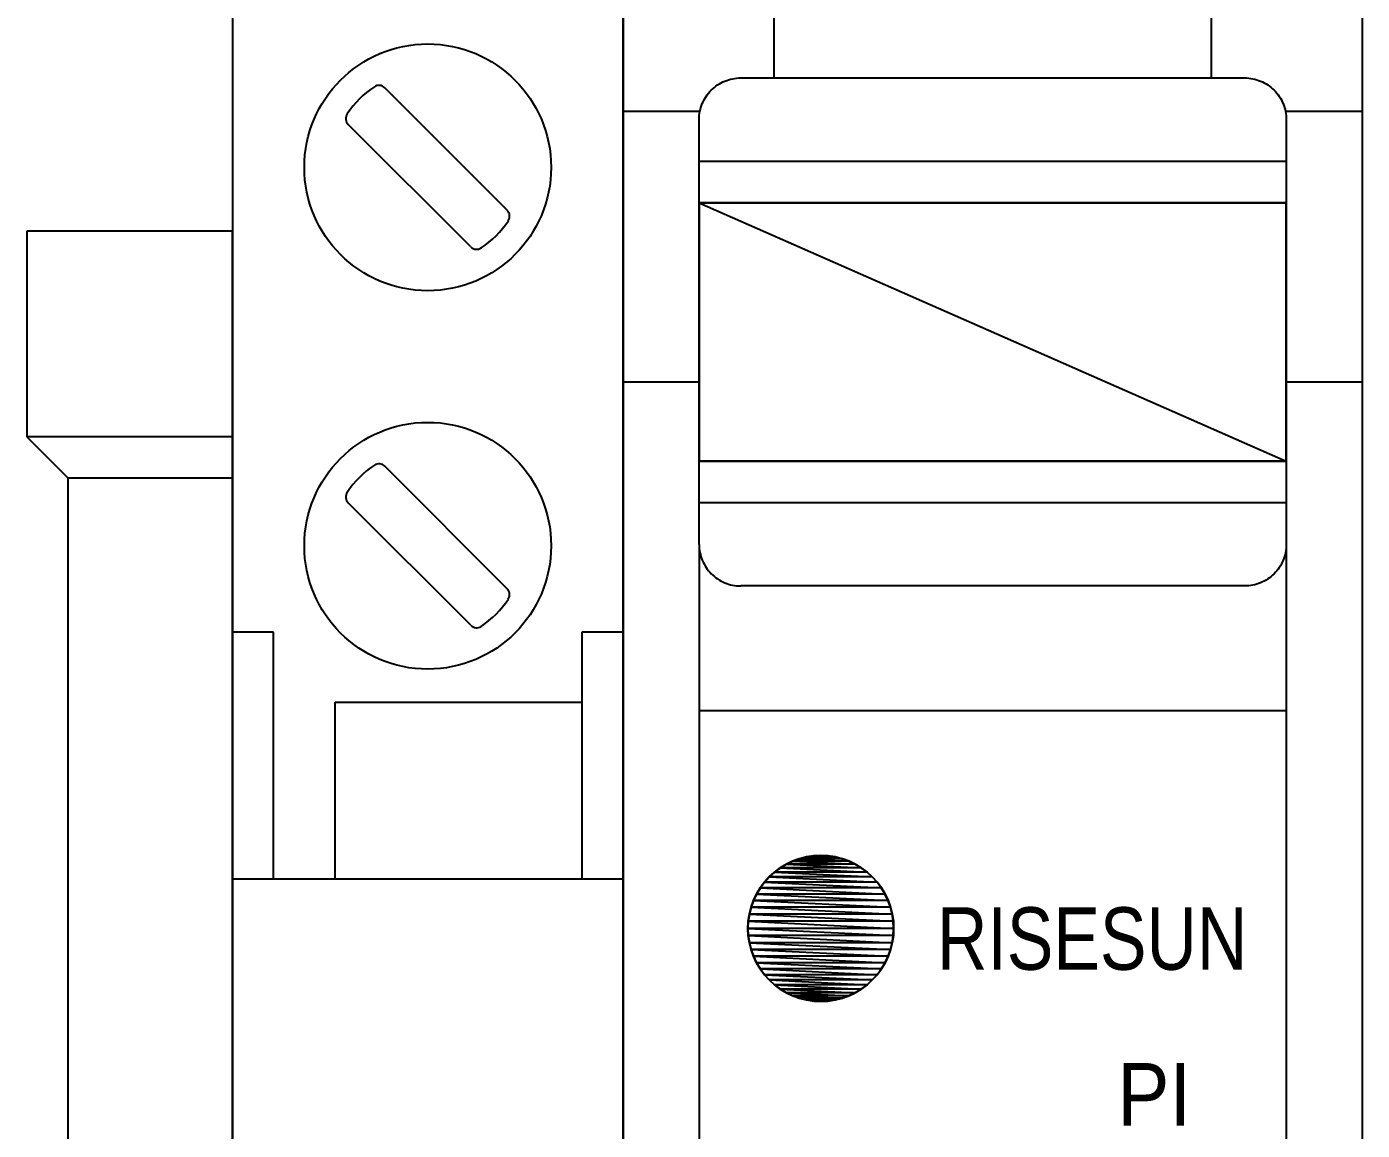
# Model space of a CAD drawing. Header units: millimetres. Extents: x 173893 to 258446, y -176540 to -123824.
# Drawn here: x 192768.52 to 192800.99, y -161968.64 to -161941.81 of the extents above; entities that cross this region are included whole.
import ezdxf

# ---------------------------------------------------------------- set-up
doc = ezdxf.new("R2010")
doc.units = ezdxf.units.MM
doc.header["$LTSCALE"] = 3
doc.linetypes.add('NEW_LINE159', pattern=[0.7, 0.5, -0.2])
doc.layers.add('1', color=3, linetype='Continuous')
doc.layers.add('DUT', color=7, linetype='Continuous')
doc.styles.add('Arial', font='arial.ttf')

msp = doc.modelspace()

# ---------------------------------------------------------------- linework, layer by layer
for p, q in [((192783.023, -162006.235), (192783.023, -161926.754)), ((192800.995, -161926.754), (192800.995, -162006.235)), ((192786.693, -161943.055), (192786.693, -161939.815)), ((192797.324, -161939.815), (192797.324, -161943.055)), ((192785.495, -161943.132), (192785.541, -161943.114)), ((192785.541, -161943.114), (192785.588, -161943.099)), ((192785.588, -161943.099), (192785.636, -161943.085)), ((192785.636, -161943.085), (192785.684, -161943.074)), ((192785.684, -161943.074), (192785.733, -161943.066)), ((192785.733, -161943.066), (192785.783, -161943.06)), ((192785.783, -161943.06), (192785.833, -161943.056)), ((192785.833, -161943.056), (192785.883, -161943.055)), ((192785.883, -161943.055), (192786.693, -161943.055)), ((192786.693, -161943.055), (192797.324, -161943.055)), ((192797.324, -161943.055), (192798.134, -161943.055)), ((192798.134, -161943.055), (192798.134, -161943.055)), ((192798.134, -161943.055), (192798.184, -161943.056)), ((192798.184, -161943.056), (192798.234, -161943.06)), ((192798.234, -161943.06), (192798.284, -161943.066)), ((192798.284, -161943.066), (192798.333, -161943.074)), ((192798.333, -161943.074), (192798.381, -161943.085)), ((192798.381, -161943.085), (192798.429, -161943.099)), ((192798.429, -161943.099), (192798.475, -161943.114)), ((192798.475, -161943.114), (192798.522, -161943.132)), ((192785.069, -161943.465), (192785.1, -161943.426)), ((192785.1, -161943.426), (192785.132, -161943.388)), ((192785.132, -161943.388), (192785.167, -161943.351)), ((192785.167, -161943.351), (192785.203, -161943.317)), ((192785.167, -161943.351), (192785.167, -161943.351)), ((192785.203, -161943.317), (192785.241, -161943.284)), ((192785.241, -161943.284), (192785.28, -161943.253)), ((192785.28, -161943.253), (192785.321, -161943.225)), ((192785.321, -161943.225), (192785.363, -161943.198)), ((192785.363, -161943.198), (192785.406, -161943.174)), ((192785.406, -161943.174), (192785.45, -161943.152)), ((192785.45, -161943.152), (192785.495, -161943.132)), ((192798.522, -161943.132), (192798.567, -161943.152)), ((192798.567, -161943.152), (192798.611, -161943.174)), ((192798.611, -161943.174), (192798.654, -161943.198)), ((192798.654, -161943.198), (192798.696, -161943.225)), ((192798.696, -161943.225), (192798.736, -161943.253)), ((192798.736, -161943.253), (192798.776, -161943.284)), ((192798.776, -161943.284), (192798.814, -161943.317)), ((192798.814, -161943.317), (192798.85, -161943.351)), ((192798.85, -161943.351), (192798.85, -161943.351)), ((192798.85, -161943.351), (192798.885, -161943.388)), ((192798.885, -161943.388), (192798.917, -161943.426)), ((192798.917, -161943.426), (192798.948, -161943.465)), ((192784.901, -161943.82), (192784.914, -161943.773)), ((192784.914, -161943.773), (192784.93, -161943.726)), ((192784.93, -161943.726), (192784.948, -161943.68)), ((192784.948, -161943.68), (192784.967, -161943.635)), ((192784.967, -161943.635), (192784.99, -161943.59)), ((192784.99, -161943.59), (192785.014, -161943.547)), ((192785.014, -161943.547), (192785.041, -161943.506)), ((192785.041, -161943.506), (192785.069, -161943.465)), ((192798.948, -161943.465), (192798.977, -161943.506)), ((192798.977, -161943.506), (192799.003, -161943.547)), ((192799.003, -161943.547), (192799.027, -161943.59)), ((192799.027, -161943.59), (192799.05, -161943.635)), ((192799.05, -161943.635), (192799.07, -161943.68)), ((192799.07, -161943.68), (192799.087, -161943.726)), ((192799.087, -161943.726), (192799.103, -161943.773)), ((192799.103, -161943.773), (192799.116, -161943.82)), ((192783.023, -161943.865), (192784.891, -161943.865)), ((192784.871, -161944.067), (192784.872, -161944.017)), ((192784.871, -161946.092), (192784.871, -161944.067)), ((192784.871, -161944.067), (192784.871, -161944.067)), ((192784.872, -161944.017), (192784.875, -161943.967)), ((192784.875, -161943.967), (192784.881, -161943.918)), ((192784.881, -161943.918), (192784.89, -161943.869)), ((192784.89, -161943.869), (192784.901, -161943.82)), ((192799.116, -161943.82), (192799.127, -161943.869)), ((192799.126, -161943.865), (192800.995, -161943.865)), ((192799.127, -161943.869), (192799.136, -161943.918)), ((192799.136, -161943.918), (192799.142, -161943.967)), ((192799.142, -161943.967), (192799.145, -161944.017)), ((192799.145, -161944.017), (192799.147, -161944.067)), ((192799.147, -161944.067), (192799.147, -161946.092)), ((192784.871, -161945.08), (192799.147, -161945.08)), ((192784.871, -161946.092), (192799.147, -161946.092)), ((192784.871, -161952.37), (192784.871, -161946.092)), ((192799.147, -161946.092), (192799.147, -161952.37)), ((192783.023, -161950.446), (192784.891, -161950.446)), ((192799.126, -161950.446), (192800.995, -161950.446)), ((192784.871, -161954.395), (192784.871, -161952.37)), ((192799.147, -161952.37), (192784.871, -161952.37)), ((192799.147, -161952.37), (192799.147, -161954.395)), ((192799.147, -161953.382), (192784.871, -161953.382)), ((192784.871, -161954.395), (192784.871, -161954.395)), ((192784.871, -161954.395), (192784.872, -161954.445)), ((192784.871, -161954.395), (192784.871, -161985.783)), ((192784.872, -161954.445), (192784.875, -161954.495)), ((192784.875, -161954.495), (192784.881, -161954.544)), ((192799.142, -161954.495), (192799.136, -161954.544)), ((192799.145, -161954.445), (192799.142, -161954.495)), ((192799.147, -161954.395), (192799.145, -161954.445)), ((192799.147, -161954.395), (192799.147, -161954.395)), ((192799.147, -161954.395), (192799.147, -161985.783)), ((192784.881, -161954.544), (192784.89, -161954.593)), ((192784.89, -161954.593), (192784.901, -161954.641)), ((192784.901, -161954.641), (192784.914, -161954.689)), ((192784.914, -161954.689), (192784.93, -161954.736)), ((192784.93, -161954.736), (192784.948, -161954.782)), ((192784.948, -161954.782), (192784.967, -161954.827)), ((192799.07, -161954.782), (192799.05, -161954.827)), ((192799.087, -161954.736), (192799.07, -161954.782)), ((192799.103, -161954.689), (192799.087, -161954.736)), ((192799.116, -161954.641), (192799.103, -161954.689)), ((192799.127, -161954.593), (192799.116, -161954.641)), ((192799.136, -161954.544), (192799.127, -161954.593)), ((192784.967, -161954.827), (192784.99, -161954.872)), ((192784.99, -161954.872), (192785.014, -161954.915)), ((192785.014, -161954.915), (192785.041, -161954.957)), ((192785.041, -161954.957), (192785.069, -161954.997)), ((192785.069, -161954.997), (192785.1, -161955.037)), ((192785.1, -161955.037), (192785.132, -161955.074)), ((192785.132, -161955.074), (192785.167, -161955.111)), ((192785.167, -161955.111), (192785.167, -161955.111)), ((192785.167, -161955.111), (192785.203, -161955.145)), ((192785.203, -161955.145), (192785.241, -161955.178)), ((192798.814, -161955.145), (192798.776, -161955.178)), ((192798.85, -161955.111), (192798.814, -161955.145)), ((192798.885, -161955.074), (192798.85, -161955.111)), ((192798.85, -161955.111), (192798.85, -161955.111)), ((192798.917, -161955.037), (192798.885, -161955.074)), ((192798.948, -161954.997), (192798.917, -161955.037)), ((192798.977, -161954.957), (192798.948, -161954.997)), ((192799.003, -161954.915), (192798.977, -161954.957)), ((192799.027, -161954.872), (192799.003, -161954.915)), ((192799.05, -161954.827), (192799.027, -161954.872)), ((192785.241, -161955.178), (192785.28, -161955.209)), ((192785.28, -161955.209), (192785.321, -161955.237)), ((192785.321, -161955.237), (192785.363, -161955.264)), ((192785.363, -161955.264), (192785.406, -161955.288)), ((192785.406, -161955.288), (192785.45, -161955.31)), ((192785.45, -161955.31), (192785.495, -161955.33)), ((192785.495, -161955.33), (192785.541, -161955.348)), ((192785.541, -161955.348), (192785.588, -161955.364)), ((192785.588, -161955.364), (192785.636, -161955.377)), ((192785.636, -161955.377), (192785.684, -161955.388)), ((192785.684, -161955.388), (192785.733, -161955.396)), ((192785.733, -161955.396), (192785.783, -161955.402)), ((192785.783, -161955.402), (192785.833, -161955.406)), ((192785.833, -161955.406), (192785.883, -161955.407)), ((192798.134, -161955.407), (192785.883, -161955.407)), ((192798.184, -161955.406), (192798.134, -161955.407)), ((192798.234, -161955.402), (192798.184, -161955.406)), ((192798.284, -161955.396), (192798.234, -161955.402)), ((192798.333, -161955.388), (192798.284, -161955.396)), ((192798.381, -161955.377), (192798.333, -161955.388)), ((192798.429, -161955.364), (192798.381, -161955.377)), ((192798.475, -161955.348), (192798.429, -161955.364)), ((192798.522, -161955.33), (192798.475, -161955.348)), ((192798.567, -161955.31), (192798.522, -161955.33)), ((192798.611, -161955.288), (192798.567, -161955.31)), ((192798.654, -161955.264), (192798.611, -161955.288)), ((192798.696, -161955.237), (192798.654, -161955.264)), ((192798.736, -161955.209), (192798.696, -161955.237)), ((192798.776, -161955.178), (192798.736, -161955.209)), ((192799.147, -161958.445), (192784.871, -161958.445))]:
    msp.add_line(p, q)
at = {"color": 144}
for p, q in [((192784.871, -161946.092), (192799.147, -161946.092)), ((192784.871, -161946.092), (192784.871, -161946.092)), ((192784.871, -161946.092), (192799.147, -161952.37)), ((192784.871, -161952.37), (192784.871, -161946.092)), ((192784.871, -161946.092), (192799.147, -161952.37)), ((192799.147, -161946.092), (192784.871, -161946.092)), ((192784.871, -161946.092), (192799.147, -161946.092)), ((192784.871, -161946.092), (192784.871, -161952.37)), ((192799.147, -161952.37), (192799.147, -161946.092)), ((192799.147, -161946.092), (192799.147, -161952.37)), ((192799.147, -161952.37), (192784.871, -161952.37)), ((192784.871, -161952.37), (192799.147, -161952.37)), ((192784.871, -161952.37), (192784.871, -161952.37)), ((192784.871, -161952.37), (192799.147, -161952.37))]:
    msp.add_line(p, q, dxfattribs=at)
at = {"color": 251, "linetype": 'NEW_LINE159'}
for p, q in [((192787.829, -161961.961), (192787.648, -161961.97)), ((192788.01, -161961.97), (192787.829, -161961.961)), ((192787.829, -161961.961), (192787.829, -161961.961)), ((192786.839, -161962.264), (192786.702, -161962.366)), ((192786.985, -161962.175), (192786.839, -161962.264)), ((192787.14, -161962.1), (192786.985, -161962.175)), ((192787.302, -161962.041), (192787.14, -161962.1)), ((192787.472, -161961.997), (192787.302, -161962.041)), ((192787.648, -161961.97), (192787.472, -161961.997)), ((192788.186, -161961.997), (192788.01, -161961.97)), ((192788.356, -161962.041), (192788.186, -161961.997)), ((192788.519, -161962.1), (192788.356, -161962.041)), ((192788.674, -161962.175), (192788.519, -161962.1)), ((192788.82, -161962.264), (192788.674, -161962.175)), ((192788.956, -161962.366), (192788.82, -161962.264)), ((192786.462, -161962.606), (192786.36, -161962.742)), ((192786.576, -161962.48), (192786.462, -161962.606)), ((192786.702, -161962.366), (192786.576, -161962.48)), ((192789.082, -161962.48), (192788.956, -161962.366)), ((192789.196, -161962.606), (192789.082, -161962.48)), ((192789.298, -161962.742), (192789.196, -161962.606)), ((192786.271, -161962.888), (192786.197, -161963.043)), ((192786.36, -161962.742), (192786.271, -161962.888)), ((192789.387, -161962.888), (192789.298, -161962.742)), ((192789.462, -161963.043), (192789.387, -161962.888)), ((192786.137, -161963.206), (192786.093, -161963.376)), ((192786.197, -161963.043), (192786.137, -161963.206)), ((192789.521, -161963.206), (192789.462, -161963.043)), ((192789.565, -161963.376), (192789.521, -161963.206)), ((192786.067, -161963.552), (192786.058, -161963.733)), ((192786.093, -161963.376), (192786.067, -161963.552)), ((192789.592, -161963.552), (192789.565, -161963.376)), ((192789.601, -161963.733), (192789.592, -161963.552)), ((192786.058, -161963.733), (192786.058, -161963.733)), ((192786.058, -161963.733), (192786.066, -161963.914)), ((192789.592, -161963.914), (192789.601, -161963.733)), ((192789.601, -161963.733), (192789.601, -161963.733)), ((192786.066, -161963.914), (192786.093, -161964.09)), ((192786.093, -161964.09), (192786.137, -161964.26)), ((192789.521, -161964.26), (192789.565, -161964.09)), ((192789.565, -161964.09), (192789.592, -161963.914)), ((192786.137, -161964.26), (192786.197, -161964.423)), ((192786.197, -161964.423), (192786.271, -161964.578)), ((192789.387, -161964.578), (192789.462, -161964.423)), ((192789.462, -161964.423), (192789.521, -161964.26)), ((192786.271, -161964.578), (192786.36, -161964.724)), ((192786.36, -161964.724), (192786.462, -161964.86)), ((192786.462, -161964.86), (192786.576, -161964.986)), ((192789.082, -161964.986), (192789.196, -161964.86)), ((192789.196, -161964.86), (192789.298, -161964.724)), ((192789.298, -161964.724), (192789.387, -161964.578)), ((192786.576, -161964.986), (192786.702, -161965.1)), ((192786.702, -161965.1), (192786.838, -161965.202)), ((192786.838, -161965.202), (192786.985, -161965.291)), ((192788.674, -161965.291), (192788.82, -161965.202)), ((192788.82, -161965.202), (192788.956, -161965.1)), ((192788.956, -161965.1), (192789.082, -161964.986)), ((192786.985, -161965.291), (192787.14, -161965.366)), ((192787.14, -161965.366), (192787.302, -161965.425)), ((192787.302, -161965.425), (192787.472, -161965.469)), ((192787.472, -161965.469), (192787.648, -161965.496)), ((192787.648, -161965.496), (192787.829, -161965.505)), ((192787.829, -161965.505), (192788.01, -161965.496)), ((192787.829, -161965.505), (192787.829, -161965.505)), ((192788.01, -161965.496), (192788.186, -161965.469)), ((192788.186, -161965.469), (192788.356, -161965.425)), ((192788.356, -161965.425), (192788.519, -161965.366)), ((192788.519, -161965.366), (192788.674, -161965.291))]:
    msp.add_line(p, q, dxfattribs=at)
at = {"color": 251}
for p, q in [((192787.656, -161961.97), (192787.829, -161961.961)), ((192787.829, -161961.961), (192787.656, -161961.97)), ((192787.829, -161961.961), (192788.003, -161961.97)), ((192788.003, -161961.97), (192787.829, -161961.961)), ((192786.705, -161962.364), (192786.845, -161962.26)), ((192786.845, -161962.26), (192786.705, -161962.364)), ((192786.845, -161962.26), (192786.994, -161962.171)), ((192786.994, -161962.171), (192786.845, -161962.26)), ((192788.814, -161962.26), (192786.845, -161962.26)), ((192786.845, -161962.26), (192788.953, -161962.364)), ((192786.845, -161962.26), (192788.953, -161962.364)), ((192788.814, -161962.26), (192786.845, -161962.26)), ((192786.994, -161962.171), (192787.151, -161962.096)), ((192787.151, -161962.096), (192786.994, -161962.171)), ((192788.665, -161962.171), (192786.994, -161962.171)), ((192786.994, -161962.171), (192788.814, -161962.26)), ((192786.994, -161962.171), (192788.814, -161962.26)), ((192788.665, -161962.171), (192786.994, -161962.171)), ((192787.151, -161962.096), (192787.315, -161962.038)), ((192787.315, -161962.038), (192787.151, -161962.096)), ((192788.507, -161962.096), (192787.151, -161962.096)), ((192787.151, -161962.096), (192788.665, -161962.171)), ((192787.151, -161962.096), (192788.665, -161962.171)), ((192788.507, -161962.096), (192787.151, -161962.096)), ((192787.315, -161962.038), (192787.484, -161961.995)), ((192787.484, -161961.995), (192787.315, -161962.038)), ((192788.344, -161962.038), (192787.315, -161962.038)), ((192787.315, -161962.038), (192788.507, -161962.096)), ((192787.315, -161962.038), (192788.507, -161962.096)), ((192788.344, -161962.038), (192787.315, -161962.038)), ((192787.484, -161961.995), (192787.656, -161961.97)), ((192787.656, -161961.97), (192787.484, -161961.995)), ((192788.175, -161961.995), (192787.484, -161961.995)), ((192787.484, -161961.995), (192788.344, -161962.038)), ((192787.484, -161961.995), (192788.344, -161962.038)), ((192788.175, -161961.995), (192787.484, -161961.995)), ((192788.003, -161961.97), (192787.656, -161961.97)), ((192787.656, -161961.97), (192788.175, -161961.995)), ((192787.656, -161961.97), (192788.175, -161961.995)), ((192788.003, -161961.97), (192787.656, -161961.97)), ((192788.175, -161961.995), (192788.003, -161961.97)), ((192788.003, -161961.97), (192788.175, -161961.995)), ((192788.344, -161962.038), (192788.175, -161961.995)), ((192788.175, -161961.995), (192788.344, -161962.038)), ((192788.507, -161962.096), (192788.344, -161962.038)), ((192788.344, -161962.038), (192788.507, -161962.096)), ((192788.665, -161962.171), (192788.507, -161962.096)), ((192788.507, -161962.096), (192788.665, -161962.171)), ((192788.814, -161962.26), (192788.665, -161962.171)), ((192788.665, -161962.171), (192788.814, -161962.26)), ((192788.953, -161962.364), (192788.814, -161962.26)), ((192788.814, -161962.26), (192788.953, -161962.364)), ((192786.356, -161962.749), (192786.46, -161962.609)), ((192786.46, -161962.609), (192786.356, -161962.749)), ((192786.46, -161962.609), (192786.576, -161962.48)), ((192786.576, -161962.48), (192786.46, -161962.609)), ((192789.199, -161962.609), (192786.46, -161962.609)), ((192786.46, -161962.609), (192789.303, -161962.749)), ((192786.46, -161962.609), (192789.303, -161962.749)), ((192789.199, -161962.609), (192786.46, -161962.609)), ((192786.576, -161962.48), (192786.705, -161962.364)), ((192786.705, -161962.364), (192786.576, -161962.48)), ((192789.082, -161962.48), (192786.576, -161962.48)), ((192786.576, -161962.48), (192789.199, -161962.609)), ((192786.576, -161962.48), (192789.199, -161962.609)), ((192789.082, -161962.48), (192786.576, -161962.48)), ((192788.953, -161962.364), (192786.705, -161962.364)), ((192786.705, -161962.364), (192789.082, -161962.48)), ((192786.705, -161962.364), (192789.082, -161962.48)), ((192788.953, -161962.364), (192786.705, -161962.364)), ((192789.082, -161962.48), (192788.953, -161962.364)), ((192788.953, -161962.364), (192789.082, -161962.48)), ((192789.199, -161962.609), (192789.082, -161962.48)), ((192789.082, -161962.48), (192789.199, -161962.609)), ((192789.303, -161962.749), (192789.199, -161962.609)), ((192789.199, -161962.609), (192789.303, -161962.749)), ((192786.192, -161963.055), (192786.267, -161962.898)), ((192786.267, -161962.898), (192786.192, -161963.055)), ((192786.267, -161962.898), (192786.356, -161962.749)), ((192786.356, -161962.749), (192786.267, -161962.898)), ((192789.392, -161962.898), (192786.267, -161962.898)), ((192786.267, -161962.898), (192789.466, -161963.055)), ((192786.267, -161962.898), (192789.466, -161963.055)), ((192789.392, -161962.898), (192786.267, -161962.898)), ((192789.303, -161962.749), (192786.356, -161962.749)), ((192786.356, -161962.749), (192789.392, -161962.898)), ((192786.356, -161962.749), (192789.392, -161962.898)), ((192789.303, -161962.749), (192786.356, -161962.749)), ((192789.392, -161962.898), (192789.303, -161962.749)), ((192789.303, -161962.749), (192789.392, -161962.898)), ((192789.466, -161963.055), (192789.392, -161962.898)), ((192789.392, -161962.898), (192789.466, -161963.055)), ((192786.092, -161963.388), (192786.134, -161963.219)), ((192786.134, -161963.219), (192786.092, -161963.388)), ((192786.134, -161963.219), (192786.192, -161963.055)), ((192786.192, -161963.055), (192786.134, -161963.219)), ((192789.525, -161963.219), (192786.134, -161963.219)), ((192786.134, -161963.219), (192789.567, -161963.388)), ((192786.134, -161963.219), (192789.567, -161963.388)), ((192789.525, -161963.219), (192786.134, -161963.219)), ((192789.466, -161963.055), (192786.192, -161963.055)), ((192786.192, -161963.055), (192789.525, -161963.219)), ((192786.192, -161963.055), (192789.525, -161963.219)), ((192789.466, -161963.055), (192786.192, -161963.055)), ((192789.525, -161963.219), (192789.466, -161963.055)), ((192789.466, -161963.055), (192789.525, -161963.219)), ((192789.567, -161963.388), (192789.525, -161963.219)), ((192789.525, -161963.219), (192789.567, -161963.388)), ((192786.058, -161963.733), (192786.066, -161963.56)), ((192786.066, -161963.56), (192786.058, -161963.733)), ((192786.066, -161963.56), (192786.092, -161963.388)), ((192786.092, -161963.388), (192786.066, -161963.56)), ((192789.593, -161963.56), (192786.066, -161963.56)), ((192786.066, -161963.56), (192789.601, -161963.733)), ((192786.066, -161963.56), (192789.601, -161963.733)), ((192789.593, -161963.56), (192786.066, -161963.56)), ((192789.567, -161963.388), (192786.092, -161963.388)), ((192786.092, -161963.388), (192789.593, -161963.56)), ((192786.092, -161963.388), (192789.593, -161963.56)), ((192789.567, -161963.388), (192786.092, -161963.388)), ((192789.593, -161963.56), (192789.567, -161963.388)), ((192789.567, -161963.388), (192789.593, -161963.56)), ((192789.601, -161963.733), (192789.593, -161963.56)), ((192789.593, -161963.56), (192789.601, -161963.733)), ((192789.601, -161963.733), (192786.058, -161963.733)), ((192786.058, -161963.733), (192789.593, -161963.907)), ((192786.066, -161963.907), (192786.058, -161963.733)), ((192786.058, -161963.733), (192789.593, -161963.907)), ((192789.601, -161963.733), (192786.058, -161963.733)), ((192786.058, -161963.733), (192786.066, -161963.907)), ((192789.593, -161963.907), (192786.066, -161963.907)), ((192786.066, -161963.907), (192789.567, -161964.079)), ((192786.092, -161964.079), (192786.066, -161963.907)), ((192786.066, -161963.907), (192789.567, -161964.079)), ((192789.593, -161963.907), (192786.066, -161963.907)), ((192786.066, -161963.907), (192786.092, -161964.079)), ((192789.567, -161964.079), (192789.593, -161963.907)), ((192789.593, -161963.907), (192789.567, -161964.079)), ((192789.593, -161963.907), (192789.601, -161963.733)), ((192789.601, -161963.733), (192789.593, -161963.907)), ((192789.567, -161964.079), (192786.092, -161964.079)), ((192786.092, -161964.079), (192789.525, -161964.248)), ((192786.134, -161964.248), (192786.092, -161964.079)), ((192786.092, -161964.079), (192789.525, -161964.248)), ((192789.567, -161964.079), (192786.092, -161964.079)), ((192786.092, -161964.079), (192786.134, -161964.248)), ((192789.525, -161964.248), (192789.567, -161964.079)), ((192789.567, -161964.079), (192789.525, -161964.248)), ((192789.525, -161964.248), (192786.134, -161964.248)), ((192786.134, -161964.248), (192789.466, -161964.411)), ((192786.192, -161964.411), (192786.134, -161964.248)), ((192786.134, -161964.248), (192789.466, -161964.411)), ((192789.525, -161964.248), (192786.134, -161964.248)), ((192786.134, -161964.248), (192786.192, -161964.411)), ((192789.466, -161964.411), (192786.192, -161964.411)), ((192786.192, -161964.411), (192789.392, -161964.568)), ((192786.267, -161964.568), (192786.192, -161964.411)), ((192786.192, -161964.411), (192789.392, -161964.568)), ((192789.466, -161964.411), (192786.192, -161964.411)), ((192786.192, -161964.411), (192786.267, -161964.568)), ((192789.392, -161964.568), (192789.466, -161964.411)), ((192789.466, -161964.411), (192789.392, -161964.568)), ((192789.466, -161964.411), (192789.525, -161964.248)), ((192789.525, -161964.248), (192789.466, -161964.411)), ((192789.392, -161964.568), (192786.267, -161964.568)), ((192786.267, -161964.568), (192789.303, -161964.718)), ((192786.356, -161964.718), (192786.267, -161964.568)), ((192786.267, -161964.568), (192789.303, -161964.718)), ((192789.392, -161964.568), (192786.267, -161964.568)), ((192786.267, -161964.568), (192786.356, -161964.718)), ((192789.303, -161964.718), (192786.356, -161964.718)), ((192786.356, -161964.718), (192789.199, -161964.857)), ((192786.46, -161964.857), (192786.356, -161964.718)), ((192786.356, -161964.718), (192789.199, -161964.857)), ((192789.303, -161964.718), (192786.356, -161964.718)), ((192786.356, -161964.718), (192786.46, -161964.857)), ((192789.199, -161964.857), (192786.46, -161964.857)), ((192786.46, -161964.857), (192789.082, -161964.986)), ((192786.576, -161964.986), (192786.46, -161964.857)), ((192786.46, -161964.857), (192789.082, -161964.986)), ((192789.199, -161964.857), (192786.46, -161964.857)), ((192786.46, -161964.857), (192786.576, -161964.986)), ((192789.082, -161964.986), (192789.199, -161964.857)), ((192789.199, -161964.857), (192789.082, -161964.986)), ((192789.199, -161964.857), (192789.303, -161964.718)), ((192789.303, -161964.718), (192789.199, -161964.857)), ((192789.303, -161964.718), (192789.392, -161964.568)), ((192789.392, -161964.568), (192789.303, -161964.718)), ((192789.082, -161964.986), (192786.576, -161964.986)), ((192786.576, -161964.986), (192788.953, -161965.103)), ((192786.705, -161965.103), (192786.576, -161964.986)), ((192786.576, -161964.986), (192788.953, -161965.103)), ((192789.082, -161964.986), (192786.576, -161964.986)), ((192786.576, -161964.986), (192786.705, -161965.103)), ((192788.953, -161965.103), (192786.705, -161965.103)), ((192786.705, -161965.103), (192788.814, -161965.206)), ((192786.845, -161965.206), (192786.705, -161965.103)), ((192786.705, -161965.103), (192788.814, -161965.206)), ((192788.953, -161965.103), (192786.705, -161965.103)), ((192786.705, -161965.103), (192786.845, -161965.206)), ((192788.814, -161965.206), (192786.845, -161965.206)), ((192786.845, -161965.206), (192788.665, -161965.296)), ((192786.994, -161965.296), (192786.845, -161965.206)), ((192786.845, -161965.206), (192788.665, -161965.296)), ((192788.814, -161965.206), (192786.845, -161965.206)), ((192786.845, -161965.206), (192786.994, -161965.296)), ((192788.665, -161965.296), (192788.814, -161965.206)), ((192788.814, -161965.206), (192788.665, -161965.296)), ((192788.814, -161965.206), (192788.953, -161965.103)), ((192788.953, -161965.103), (192788.814, -161965.206)), ((192788.953, -161965.103), (192789.082, -161964.986)), ((192789.082, -161964.986), (192788.953, -161965.103)), ((192788.665, -161965.296), (192786.994, -161965.296)), ((192786.994, -161965.296), (192788.507, -161965.37)), ((192787.151, -161965.37), (192786.994, -161965.296)), ((192786.994, -161965.296), (192788.507, -161965.37)), ((192788.665, -161965.296), (192786.994, -161965.296)), ((192786.994, -161965.296), (192787.151, -161965.37)), ((192788.507, -161965.37), (192787.151, -161965.37)), ((192787.151, -161965.37), (192788.344, -161965.429)), ((192787.315, -161965.429), (192787.151, -161965.37)), ((192787.151, -161965.37), (192788.344, -161965.429)), ((192788.507, -161965.37), (192787.151, -161965.37)), ((192787.151, -161965.37), (192787.315, -161965.429)), ((192788.344, -161965.429), (192787.315, -161965.429)), ((192787.315, -161965.429), (192788.175, -161965.471)), ((192787.484, -161965.471), (192787.315, -161965.429)), ((192787.315, -161965.429), (192788.175, -161965.471)), ((192788.344, -161965.429), (192787.315, -161965.429)), ((192787.315, -161965.429), (192787.484, -161965.471)), ((192788.175, -161965.471), (192787.484, -161965.471)), ((192787.484, -161965.471), (192788.003, -161965.497)), ((192787.656, -161965.497), (192787.484, -161965.471)), ((192787.484, -161965.471), (192788.003, -161965.497)), ((192788.175, -161965.471), (192787.484, -161965.471)), ((192787.484, -161965.471), (192787.656, -161965.497)), ((192788.003, -161965.497), (192787.656, -161965.497)), ((192787.656, -161965.497), (192787.829, -161965.505)), ((192788.003, -161965.497), (192787.656, -161965.497)), ((192787.829, -161965.505), (192787.656, -161965.497)), ((192787.829, -161965.505), (192788.003, -161965.497)), ((192788.003, -161965.497), (192787.829, -161965.505)), ((192788.003, -161965.497), (192788.175, -161965.471)), ((192788.175, -161965.471), (192788.003, -161965.497)), ((192788.175, -161965.471), (192788.344, -161965.429)), ((192788.344, -161965.429), (192788.175, -161965.471)), ((192788.344, -161965.429), (192788.507, -161965.37)), ((192788.507, -161965.37), (192788.344, -161965.429)), ((192788.507, -161965.37), (192788.665, -161965.296)), ((192788.665, -161965.296), (192788.507, -161965.37))]:
    msp.add_line(p, q, dxfattribs=at)
at = {"layer": '1', "color": 7}
for p, q in [((192773.523, -161939.029), (192773.523, -161989.529)), ((192783.023, -161939.029), (192783.023, -161989.529)), ((192780.207, -161946.274), (192777.227, -161943.295)), ((192779.318, -161947.163), (192776.338, -161944.184)), ((192773.523, -161946.779), (192768.523, -161946.779)), ((192768.523, -161946.779), (192768.523, -161951.779)), ((192773.523, -161981.779), (192773.523, -161946.779)), ((192773.523, -161951.779), (192768.523, -161951.779)), ((192768.523, -161951.779), (192769.523, -161952.779)), ((192780.207, -161955.474), (192777.227, -161952.495)), ((192769.523, -161952.779), (192769.523, -161975.779)), ((192769.523, -161952.779), (192773.523, -161952.779)), ((192779.318, -161956.363), (192776.338, -161953.384)), ((192774.523, -161956.529), (192773.523, -161956.529)), ((192774.523, -161962.529), (192774.523, -161956.529)), ((192783.023, -161956.529), (192782.023, -161956.529)), ((192782.023, -161956.529), (192782.023, -161962.529)), ((192776.023, -161962.529), (192776.023, -161958.229)), ((192776.023, -161958.229), (192782.023, -161958.229)), ((192773.523, -161962.529), (192783.023, -161962.529))]:
    msp.add_line(p, q, dxfattribs=at)
for centre in [(192778.273, -161945.229), (192778.273, -161954.429)]:
    msp.add_circle(centre, 3, dxfattribs=at)
for centre, radius, start, end in [((192778.273, -161945.229), 2.35, 123.5008, 146.4992), ((192777.086, -161943.436), 0.2, 45, 123.5008), ((192776.48, -161944.042), 0.2, 146.4992, 225), ((192780.065, -161946.416), 0.2, 326.4992, 45), ((192778.273, -161945.229), 2.35, 303.5008, 326.4992), ((192779.459, -161947.022), 0.2, 225, 303.5008), ((192778.273, -161954.429), 2.35, 123.5008, 146.4992), ((192777.086, -161952.636), 0.2, 45, 123.5008), ((192776.48, -161953.242), 0.2, 146.4992, 225), ((192778.273, -161954.429), 2.35, 303.5008, 326.4992), ((192780.065, -161955.616), 0.2, 326.4992, 45), ((192779.459, -161956.222), 0.2, 225, 303.5008)]:
    msp.add_arc(centre, radius, start, end, dxfattribs=at)

# ---------------------------------------------------------------- texts
at = {"layer": 'DUT', "color": 251, "style": 'Arial', "oblique": 0}
for s, width, p in [('RISESUN', 0.8, (192790.655, -161964.738)), ('PI', 0.9, (192795.033, -161968.525))]:
    msp.add_text(s, height=1.5186, dxfattribs=dict(at, width=width)).set_placement(p)

doc.saveas('drawing.dxf')
